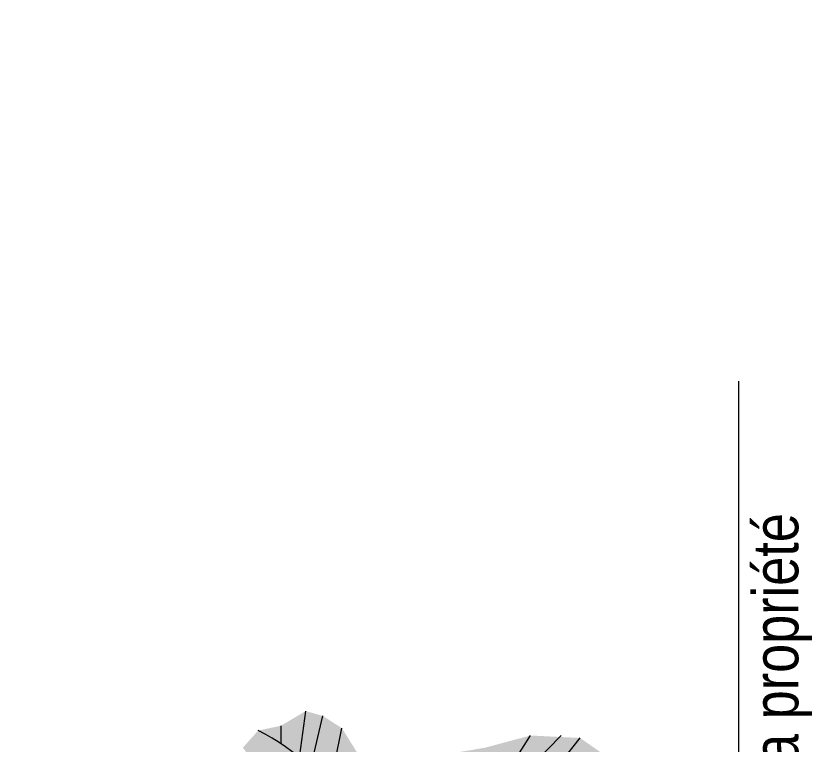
# Model space of a CAD drawing. Header units: centimetres. Extents: x -4381 to 5639, y -3920 to 4826.
# Drawn here: x 91.69 to 96.93, y 40.33 to 45.12 of the extents above; entities that cross this region are included whole.
import ezdxf
from ezdxf.xclip import XClip

# ---------------------------------------------------------------- set-up
doc = ezdxf.new("R2010")
doc.units = ezdxf.units.CM
doc.header["$MEASUREMENT"] = 0
doc.header["$XCLIPFRAME"] = 0
doc.linetypes.add('Dashed', pattern=[0.564444, 0.282222, -0.282222])
doc.layers.add('00- Texts and Fills_Pen_No__20', color=1, linetype='Continuous', lineweight=5)
doc.layers.add('0_Pen_No__20', color=1, linetype='Continuous', lineweight=5)
doc.layers.add('00-TREES_Pen_No__181', color=7, linetype='Continuous', lineweight=5, true_color=0xddeaa8)
doc.layers.add('veg_Pen_No__158', color=7, linetype='Continuous', lineweight=5, true_color=0x7b6544)
doc.layers.add('Drawing & Figure', color=7, linetype='Continuous')
doc.styles.add('GENERATED_STYLE_2', font='')
doc.styles.get('GENERATED_STYLE_2').set_extended_font_data('Arial Narrow Occidental')

# ---------------------------------------------------------------- blocks, each defined once
blk = doc.blocks.new('Drawing_7_7', base_point=(-363.0919, 32.2036))
at = {"layer": '00-TREES_Pen_No__181', "linetype": 'Continuous', "ltscale": 10}
blk.add_hatch(color=256, dxfattribs=at).paths.add_polyline_path([(96.4276, 38.3587), (96.2906, 38.5718), (95.9446, 38.9591), (95.6137, 39.1139), (95.0871, 39.1139), (94.868, 39.1251), (94.9617, 39.1621), (95.062, 39.1943), (95.2125, 39.2264), (95.4131, 39.2103), (95.5511, 39.2586), (95.6639, 39.2586), (95.8269, 39.2907), (95.9273, 39.3389), (96.015, 39.3711), (96.1529, 39.355), (96.316, 39.2746), (96.4162, 39.2907), (96.4102, 39.4286), (96.3285, 39.5158), (95.9649, 39.7408), (95.6137, 39.8051), (95.1749, 39.7408), (94.9119, 39.685), (94.573, 39.5961), (94.7109, 39.6765), (94.8343, 39.7652), (95.5385, 40.2713), (95.4006, 40.3677), (95.0746, 40.3838), (94.7736, 40.3034), (94.5855, 40.2713), (94.41, 40.0945), (94.2219, 39.8534), (94.109, 39.5961), (94.0695, 39.8625), (94.0338, 40.0784), (93.9335, 40.2713), (93.8332, 40.4321), (93.7078, 40.5124), (93.5949, 40.5446), (93.4319, 40.4481), (93.2815, 40.416), (93.1811, 40.3034), (93.2689, 40.1909), (93.3191, 40.0623), (93.5448, 39.8212), (93.5448, 39.6926), (93.3191, 39.8373), (92.9053, 40.0302), (92.5793, 40.0784), (92.2407, 40.0302), (92.015, 39.9658), (91.8782, 39.9233), (91.877, 39.9016), (91.8501, 39.8241), (91.9272, 39.7569), (92.0211, 39.682), (92.1906, 39.564), (92.504, 39.3871), (92.6179, 39.35), (92.7642, 39.356), (92.9178, 39.355), (93.0234, 39.319), (93.1121, 39.2091), (92.5481, 39.0813), (92.3034, 38.9371), (92.0777, 38.8084), (91.9272, 38.6959), (91.8039, 38.5226), (91.6879, 38.2476), (91.9021, 38.2297), (92.1028, 38.2136), (92.2282, 38.278), (92.5416, 38.3583), (92.8552, 38.4869), (92.9831, 38.6746), (93.1084, 38.7336), (93.2188, 38.8084), (93.0056, 38.5834), (92.8426, 38.3744), (92.6796, 38.0047), (92.6179, 37.7593), (92.6286, 37.3711), (92.6844, 37.1788), (92.9397, 37.3031), (93.1555, 37.4159), (93.3048, 37.4777), (93.388, 37.6441), (93.5927, 38.0387), (93.7629, 38.5895), (93.8106, 38.7438), (93.8583, 38.6156), (93.8404, 38.388), (93.9167, 37.8931), (93.9466, 37.7113), (94.0714, 37.5063), (94.2093, 37.3778), (94.3598, 37.233), (94.4587, 37.1193), (94.533, 37.0399), (94.6174, 36.9426), (94.7121, 36.8658), (94.7587, 36.8735), (94.8239, 36.9759), (94.8958, 37.1525), (94.9617, 37.3295), (95.0119, 37.5063), (95.0495, 37.6832), (94.9993, 37.9082), (94.8647, 38.172), (94.7881, 38.4082), (94.882, 38.3143), (95.0119, 38.1654), (95.187, 38.0498), (95.3504, 37.9725), (95.5773, 37.86), (95.7352, 37.8386), (95.9186, 37.7533), (96.1426, 37.7597), (96.3103, 37.7759), (96.4251, 38.1534)])
at = {"layer": '0_Pen_No__20', "linetype": 'Dashed', "ltscale": 10}
blk.add_line((96.4455, 28.6036), (96.4455, 45.1171), dxfattribs=at)
at = {"layer": 'veg_Pen_No__158', "linetype": 'Continuous', "ltscale": 10}
for p, q in [((93.5573, 40.2552), (93.5949, 40.5446)), ((93.6326, 40.1909), (93.7078, 40.5124)), ((93.4319, 40.4481), (93.4319, 40.3356)), ((93.758, 40.0623), (93.8332, 40.4321)), ((94.899, 40.1106), (95.0746, 40.3838)), ((95.0871, 40.1909), (95.2752, 40.3838)), ((95.3003, 40.2391), (95.4006, 40.3677))]:
    blk.add_line(p, q, dxfattribs=at)
blk.add_arc((92.7231, 39.2654), 1.2789, 350.285, 64.1123, dxfattribs=at)
at = {"layer": '00- Texts and Fills_Pen_No__20', "linetype": 'Continuous', "insert": (96.7323, 40.242), "char_height": 0.3, "attachment_point": 5, "rotation": 90, "style": 'GENERATED_STYLE_2'}
blk.add_mtext('\\A1;{\\fArial Narrow Occidental|b0|i0|c0|p34;Limite de la propriété}', dxfattribs=at)

msp = doc.modelspace()

# ---------------------------------------------------------------- block references
at = {"layer": 'Drawing & Figure', "color": 151, "linetype": 'Continuous', "lineweight": 5, "ltscale": 10, "true_color": 0x80c2ff}
ref = msp.add_blockref('Drawing_7_7', (-363.09186, 32.20361), dxfattribs=at)
XClip(ref).set_block_clipping_path([(51.7463984619, 23.6253966175), (100.4426918859, 45.1170657245)])

doc.saveas('drawing.dxf')
